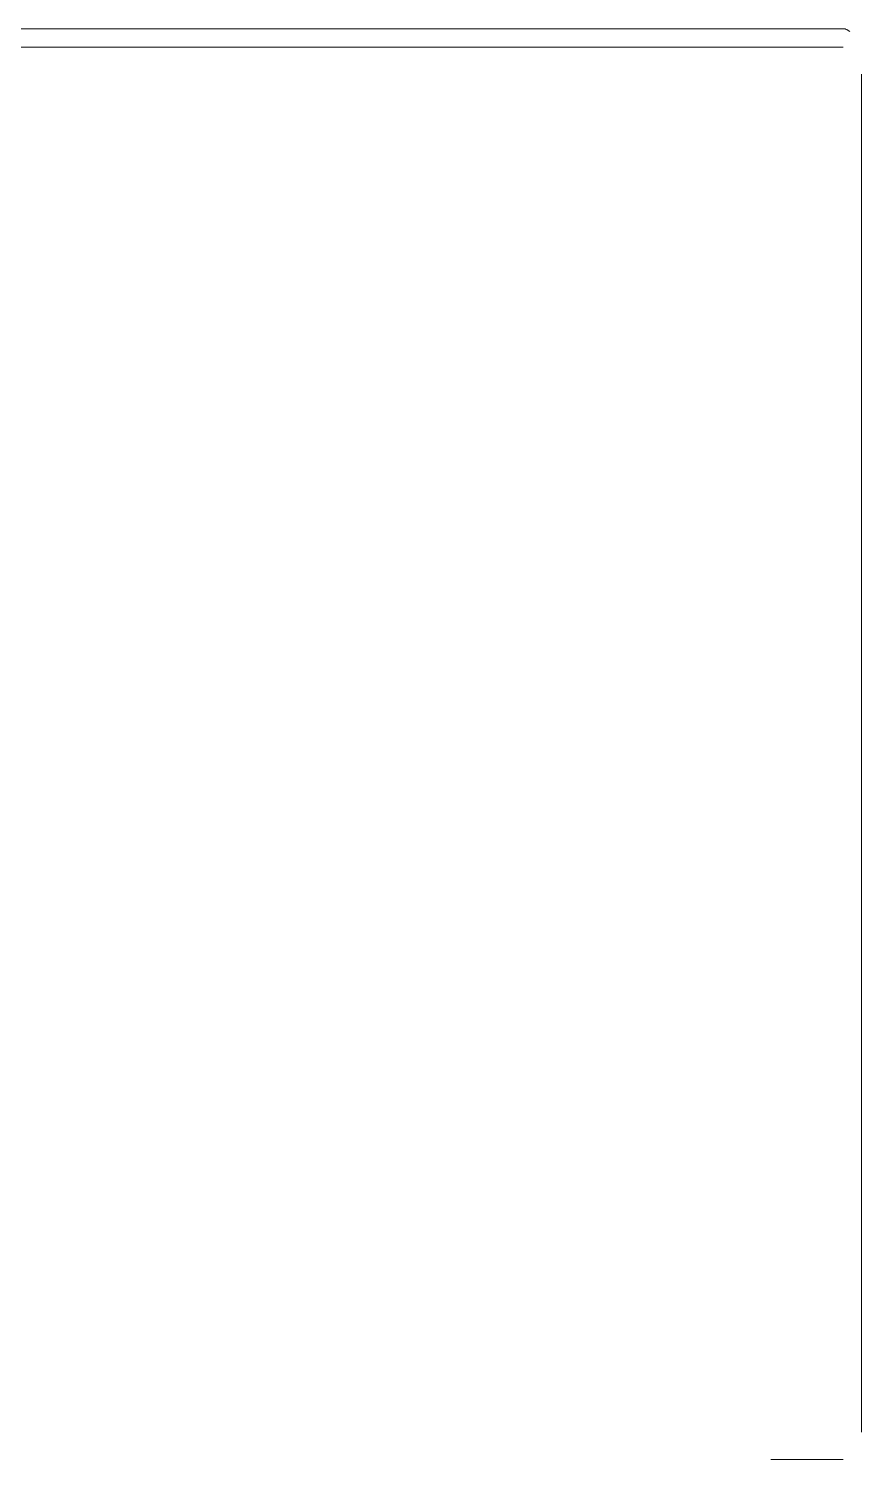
# Model space of a CAD drawing. Header units: millimetres. Extents: x 586.5 to 618.3, y 239.1 to 272.6.
# Drawn here: x 594.532 to 594.992, y 241.72 to 242.511 of the extents above; entities that cross this region are included whole.
import ezdxf

# ---------------------------------------------------------------- set-up
doc = ezdxf.new("R2010")
doc.units = ezdxf.units.MM
doc.header["$LTSCALE"] = 75
doc.layers.add('A Mobiliário LRZ', color=253, linetype='Continuous', lineweight=9)

msp = doc.modelspace()

# ---------------------------------------------------------------- linework, layer by layer
at = {"layer": 'A Mobiliário LRZ'}
for p, q in [((594.94154, 242.5104), (594.34654, 242.5104)), ((594.34654, 242.5104), (594.94154, 242.5104)), ((594.94198, 242.5104), (594.94154, 242.5104)), ((594.94154, 242.5104), (594.94314, 242.5104)), ((594.94357, 242.5104), (594.94198, 242.5104)), ((594.94314, 242.5104), (594.94474, 242.5104)), ((594.94517, 242.5104), (594.94357, 242.5104)), ((594.94474, 242.5104), (594.94633, 242.5104)), ((594.94676, 242.5104), (594.94517, 242.5104)), ((594.94633, 242.5104), (594.94792, 242.5104)), ((594.94834, 242.5104), (594.94676, 242.5104)), ((594.94792, 242.5104), (594.94949, 242.5104)), ((594.94991, 242.5104), (594.94834, 242.5104)), ((594.94949, 242.5104), (594.95105, 242.5104)), ((594.95147, 242.5104), (594.94991, 242.5104)), ((594.95105, 242.5104), (594.9526, 242.5104)), ((594.95301, 242.5104), (594.95147, 242.5104)), ((594.9526, 242.5104), (594.95413, 242.5104)), ((594.95454, 242.5104), (594.95301, 242.5104)), ((594.95413, 242.5104), (594.95563, 242.5104)), ((594.95604, 242.5104), (594.95454, 242.5104)), ((594.95563, 242.5104), (594.95712, 242.5104)), ((594.95752, 242.5104), (594.95604, 242.5104)), ((594.95712, 242.5104), (594.95858, 242.5104)), ((594.95897, 242.5104), (594.95752, 242.5104)), ((594.95858, 242.5104), (594.96001, 242.5104)), ((594.9604, 242.5104), (594.95897, 242.5104)), ((594.96001, 242.5104), (594.96142, 242.5104)), ((594.96179, 242.5104), (594.9604, 242.5104)), ((594.96142, 242.5104), (594.96279, 242.5104)), ((594.96316, 242.5104), (594.96179, 242.5104)), ((594.96279, 242.5104), (594.96413, 242.5104)), ((594.96448, 242.5104), (594.96316, 242.5104)), ((594.96413, 242.5104), (594.96543, 242.5104)), ((594.96578, 242.5104), (594.96448, 242.5104)), ((594.96543, 242.5104), (594.9667, 242.5104)), ((594.96703, 242.5104), (594.96578, 242.5104)), ((594.9667, 242.5104), (594.96792, 242.5104)), ((594.96824, 242.5104), (594.96703, 242.5104)), ((594.96792, 242.5104), (594.9691, 242.5104)), ((594.96941, 242.5104), (594.96824, 242.5104)), ((594.9691, 242.5104), (594.97024, 242.5104)), ((594.97054, 242.5104), (594.96941, 242.5104)), ((594.97024, 242.5104), (594.97133, 242.5104)), ((594.97162, 242.5104), (594.97054, 242.5104)), ((594.97133, 242.5104), (594.97237, 242.5104)), ((594.97265, 242.5104), (594.97162, 242.5104)), ((594.97237, 242.5104), (594.97337, 242.5104)), ((594.97363, 242.5104), (594.97265, 242.5104)), ((594.97337, 242.5104), (594.97431, 242.5104)), ((594.97456, 242.5104), (594.97363, 242.5104)), ((594.97431, 242.5104), (594.9752, 242.5104)), ((594.97543, 242.5104), (594.97456, 242.5104)), ((594.9752, 242.5104), (594.97604, 242.5104)), ((594.97626, 242.5104), (594.97543, 242.5104)), ((594.97604, 242.5104), (594.97682, 242.5104)), ((594.97702, 242.5104), (594.97626, 242.5104)), ((594.97682, 242.5104), (594.97755, 242.5104)), ((594.97773, 242.5104), (594.97702, 242.5104)), ((594.97755, 242.5104), (594.97822, 242.5104)), ((594.97839, 242.5104), (594.97773, 242.5104)), ((594.97822, 242.5104), (594.97883, 242.5104)), ((594.97898, 242.5104), (594.97839, 242.5104)), ((594.97883, 242.5104), (594.97937, 242.5104)), ((594.97951, 242.5104), (594.97898, 242.5104)), ((594.97937, 242.5104), (594.97986, 242.5104)), ((594.97999, 242.5104), (594.97951, 242.5104)), ((594.97986, 242.5104), (594.98029, 242.5104)), ((594.9804, 242.5104), (594.97999, 242.5104)), ((594.98029, 242.5104), (594.98066, 242.5104)), ((594.98075, 242.5104), (594.9804, 242.5104)), ((594.98066, 242.5104), (594.98096, 242.5104)), ((594.98103, 242.5104), (594.98075, 242.5104)), ((594.98096, 242.5104), (594.9812, 242.5104)), ((594.98126, 242.5104), (594.98103, 242.5104)), ((594.9812, 242.5104), (594.98138, 242.5104)), ((594.98142, 242.5104), (594.98126, 242.5104)), ((594.98138, 242.5104), (594.98149, 242.5104)), ((594.98151, 242.5104), (594.98142, 242.5104)), ((594.98149, 242.5104), (594.98154, 242.5104)), ((594.98154, 242.5104), (594.98151, 242.5104)), ((594.98154, 242.5104), (594.98154, 242.5104)), ((594.34654, 242.5004), (594.94154, 242.5004)), ((594.94154, 242.5004), (594.94314, 242.5004)), ((594.94314, 242.5004), (594.94474, 242.5004)), ((594.94474, 242.5004), (594.94633, 242.5004)), ((594.94633, 242.5004), (594.94792, 242.5004)), ((594.94792, 242.5004), (594.94949, 242.5004)), ((594.94949, 242.5004), (594.95105, 242.5004)), ((594.95105, 242.5004), (594.9526, 242.5004)), ((594.9526, 242.5004), (594.95413, 242.5004)), ((594.95413, 242.5004), (594.95563, 242.5004)), ((594.95563, 242.5004), (594.95712, 242.5004)), ((594.95712, 242.5004), (594.95858, 242.5004)), ((594.95858, 242.5004), (594.96001, 242.5004)), ((594.96001, 242.5004), (594.96142, 242.5004)), ((594.96142, 242.5004), (594.96279, 242.5004)), ((594.96279, 242.5004), (594.96413, 242.5004)), ((594.96413, 242.5004), (594.96543, 242.5004)), ((594.96543, 242.5004), (594.9667, 242.5004)), ((594.9667, 242.5004), (594.96792, 242.5004)), ((594.96792, 242.5004), (594.9691, 242.5004)), ((594.9691, 242.5004), (594.97024, 242.5004)), ((594.97024, 242.5004), (594.97133, 242.5004)), ((594.97133, 242.5004), (594.97237, 242.5004)), ((594.97237, 242.5004), (594.97337, 242.5004)), ((594.97337, 242.5004), (594.97431, 242.5004)), ((594.97431, 242.5004), (594.9752, 242.5004)), ((594.9752, 242.5004), (594.97604, 242.5004)), ((594.97604, 242.5004), (594.97682, 242.5004)), ((594.97682, 242.5004), (594.97755, 242.5004)), ((594.97755, 242.5004), (594.97822, 242.5004)), ((594.97822, 242.5004), (594.97883, 242.5004)), ((594.97883, 242.5004), (594.97937, 242.5004)), ((594.97937, 242.5004), (594.97986, 242.5004)), ((594.97986, 242.5004), (594.98029, 242.5004)), ((594.98029, 242.5004), (594.98066, 242.5004)), ((594.98066, 242.5004), (594.98096, 242.5004)), ((594.98096, 242.5004), (594.9812, 242.5004)), ((594.9812, 242.5004), (594.98138, 242.5004)), ((594.98138, 242.5004), (594.98149, 242.5004)), ((594.98149, 242.5004), (594.98154, 242.5004)), ((594.98154, 242.5004), (594.98154, 242.5004)), ((594.99154, 241.7354), (594.99154, 242.4854)), ((594.94198, 241.7204), (594.94154, 241.7204)), ((594.94357, 241.7204), (594.94198, 241.7204)), ((594.94517, 241.7204), (594.94357, 241.7204)), ((594.94676, 241.7204), (594.94517, 241.7204)), ((594.94834, 241.7204), (594.94676, 241.7204)), ((594.94991, 241.7204), (594.94834, 241.7204)), ((594.95147, 241.7204), (594.94991, 241.7204)), ((594.95301, 241.7204), (594.95147, 241.7204)), ((594.95454, 241.7204), (594.95301, 241.7204)), ((594.95604, 241.7204), (594.95454, 241.7204)), ((594.95752, 241.7204), (594.95604, 241.7204)), ((594.95897, 241.7204), (594.95752, 241.7204)), ((594.9604, 241.7204), (594.95897, 241.7204)), ((594.96179, 241.7204), (594.9604, 241.7204)), ((594.96316, 241.7204), (594.96179, 241.7204)), ((594.96448, 241.7204), (594.96316, 241.7204)), ((594.96578, 241.7204), (594.96448, 241.7204)), ((594.96703, 241.7204), (594.96578, 241.7204)), ((594.96824, 241.7204), (594.96703, 241.7204)), ((594.96941, 241.7204), (594.96824, 241.7204)), ((594.97054, 241.7204), (594.96941, 241.7204)), ((594.97162, 241.7204), (594.97054, 241.7204)), ((594.97265, 241.7204), (594.97162, 241.7204)), ((594.97363, 241.7204), (594.97265, 241.7204)), ((594.97456, 241.7204), (594.97363, 241.7204)), ((594.97543, 241.7204), (594.97456, 241.7204)), ((594.97626, 241.7204), (594.97543, 241.7204)), ((594.97702, 241.7204), (594.97626, 241.7204)), ((594.97773, 241.7204), (594.97702, 241.7204)), ((594.97839, 241.7204), (594.97773, 241.7204)), ((594.97898, 241.7204), (594.97839, 241.7204)), ((594.97951, 241.7204), (594.97898, 241.7204)), ((594.97999, 241.7204), (594.97951, 241.7204)), ((594.9804, 241.7204), (594.97999, 241.7204)), ((594.98075, 241.7204), (594.9804, 241.7204)), ((594.98103, 241.7204), (594.98075, 241.7204)), ((594.98126, 241.7204), (594.98103, 241.7204)), ((594.98142, 241.7204), (594.98126, 241.7204)), ((594.98151, 241.7204), (594.98142, 241.7204)), ((594.98154, 241.7204), (594.98151, 241.7204))]:
    msp.add_line(p, q, dxfattribs=at)
for centre, start, end in [((594.98154, 242.5154), 262.37001, 270), ((594.98154, 242.5154), 270, 285), ((594.98154, 242.5054), 45, 90)]:
    msp.add_arc(centre, 0.005, start, end, dxfattribs=at)

doc.saveas('drawing.dxf')
